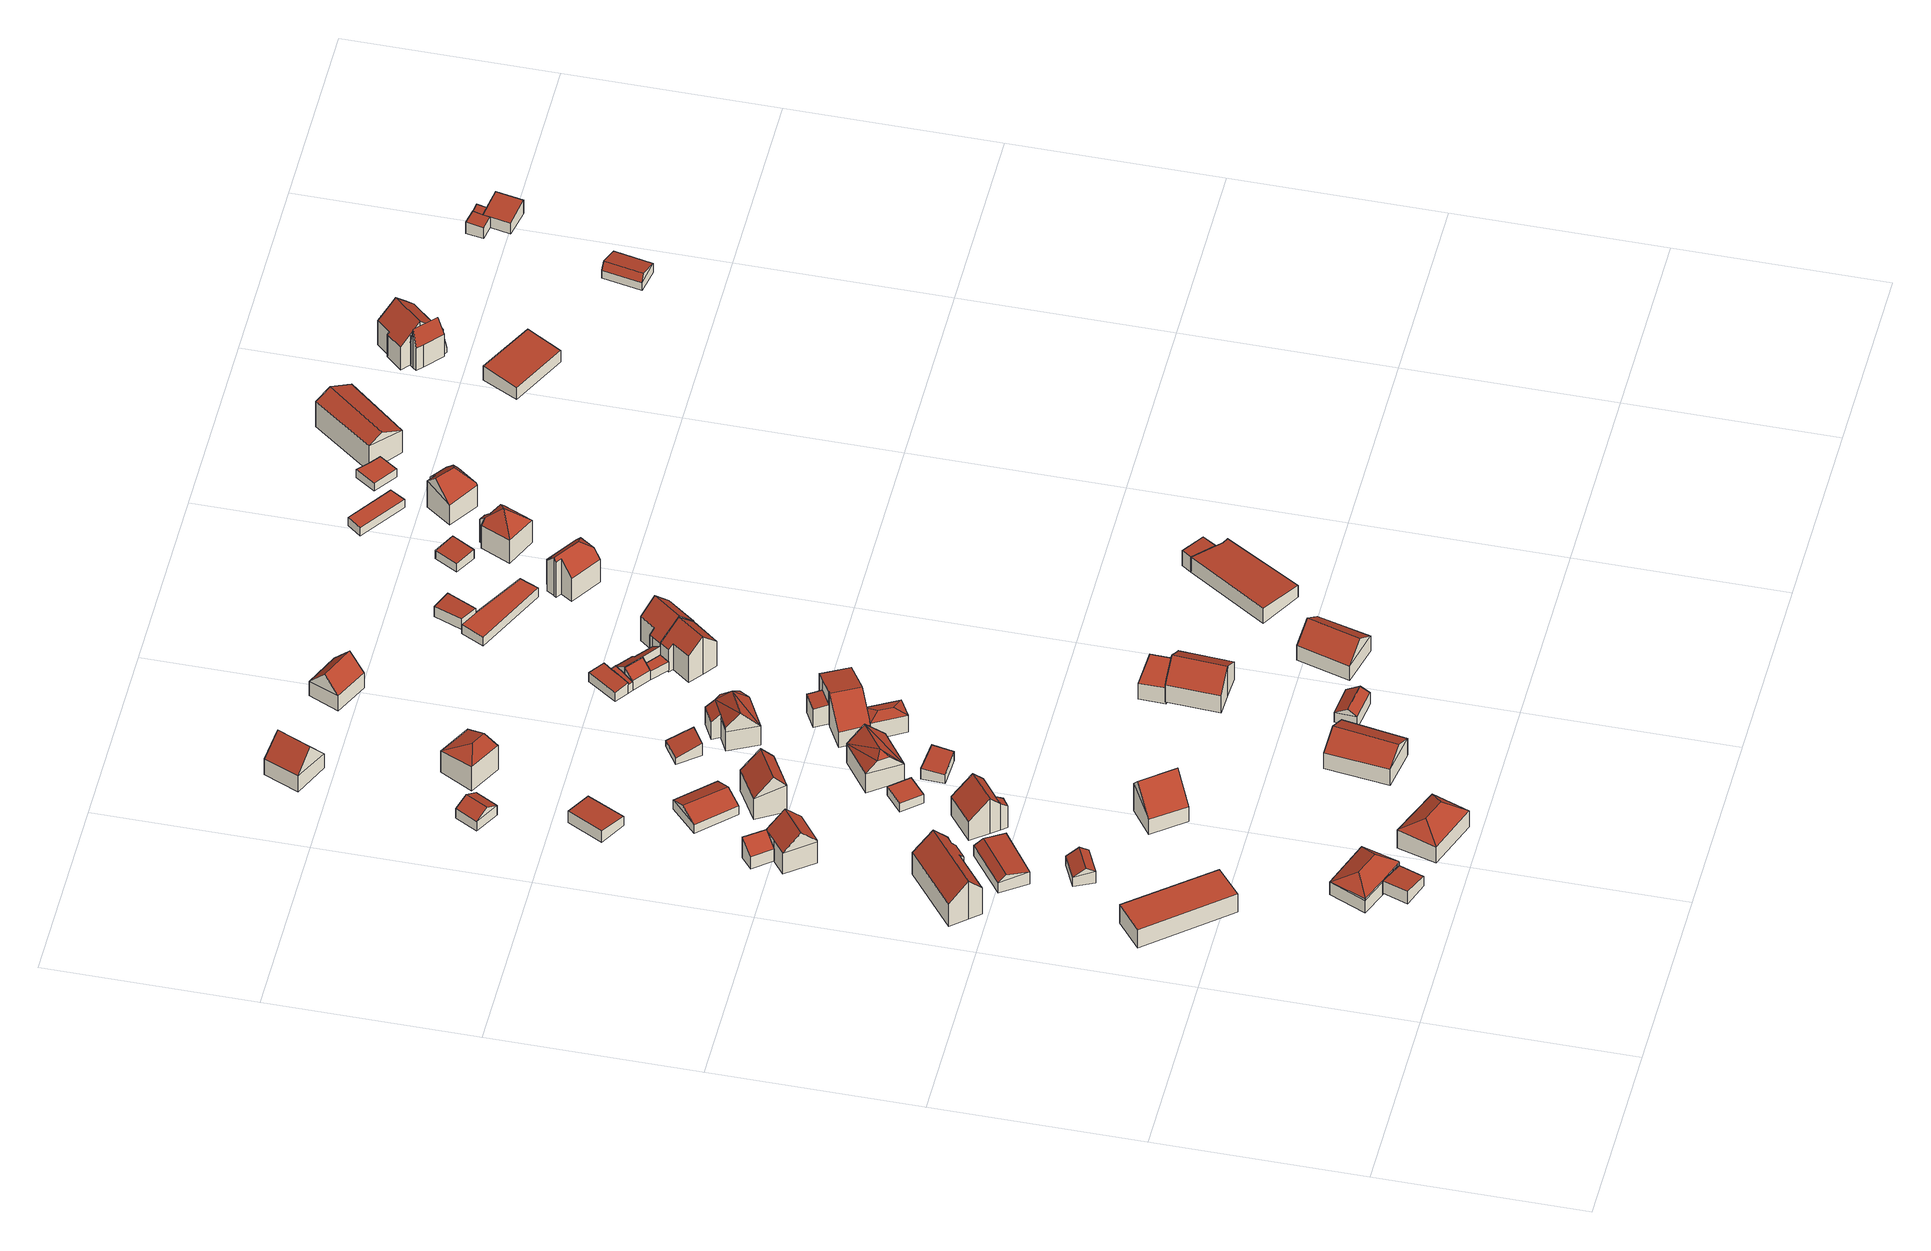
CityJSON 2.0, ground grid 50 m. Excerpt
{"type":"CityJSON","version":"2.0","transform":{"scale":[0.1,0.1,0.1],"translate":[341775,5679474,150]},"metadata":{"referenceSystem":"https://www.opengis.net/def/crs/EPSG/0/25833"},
"CityObjects":{
"building1":{"type":"Building","attributes":{"Dachtyp_tdc":"tdcPolyFlatRoof","Gemeindeschluessel":14729160,"Dachneigung":0,"QualitaetDacherkennung":75,"Geometrietyp2DReferenz":"3000","function":"31001_9998","roofType":"1000","measuredHeight":5.65},"geometry":[{"type":"MultiSurface","lod":"2","boundaries":[[[0,1,2,3]],[[1,4,5,2]],[[4,6,7,5]],[[6,0,3,7]],[[6,4,1,0]],[[3,2,5,7]]],"semantics":{"surfaces":[{"type":"WallSurface"},{"type":"RoofSurface"},{"type":"GroundSurface"}],"values":[0,0,0,0,1,2]}}]},
"building2":{"type":"Building","attributes":{"Dachtyp_tdc":"tdcPolyFlatRoof","Gemeindeschluessel":14729160,"Dachneigung":7.91,"QualitaetDacherkennung":73,"Geometrietyp2DReferenz":"3000","function":"31001_9998","roofType":"2100","measuredHeight":3.81},"geometry":[{"type":"MultiSurface","lod":"2","boundaries":[[[8,9,10,11]],[[9,12,13,10]],[[12,14,15,13]],[[14,8,11,15]],[[14,12,9,8]],[[11,10,13,15]]],"semantics":{"surfaces":[{"type":"WallSurface"},{"type":"RoofSurface"},{"type":"GroundSurface"}],"values":[0,0,0,0,1,2]}}]},
"building3":{"type":"Building","attributes":{"Dachtyp_tdc":"tdcFreeFormRoof","Gemeindeschluessel":14729160,"Dachneigung":29.24,"QualitaetDacherkennung":66,"Geometrietyp2DReferenz":"3000","function":"31001_9998","roofType":"5000","measuredHeight":6.83},"geometry":[{"type":"MultiSurface","lod":"2","boundaries":[[[16,17,18,19]],[[17,20,21,18]],[[20,22,23,21]],[[22,24,25,23]],[[24,16,19,25]],[[26,27,28]],[[29,24,30]],[[29,30,26,28,12,31]],[[26,30,24,32,27]],[[20,28,27,32,22]],[[22,32,24]],[[24,29,31,16]],[[16,31,12,17]],[[17,12,28,20]],[[19,18,21,23,25]]],"semantics":{"surfaces":[{"type":"WallSurface"},{"type":"RoofSurface"},{"type":"GroundSurface"}],"values":[0,0,0,0,0,1,1,1,1,0,0,0,0,0,2]}}]},
"building4":{"type":"Building","attributes":{"Dachtyp_tdc":"tdcGableRoof","Gemeindeschluessel":14729160,"Dachneigung":43.59,"QualitaetDacherkennung":44,"Geometrietyp2DReferenz":"3000","function":"31001_9998","roofType":"3100","measuredHeight":11.51},"geometry":[{"type":"MultiSurface","lod":"2","boundaries":[[[33,34,35,36]],[[34,37,38,35]],[[37,39,40,38]],[[39,41,42,40]],[[41,43,44,42]],[[43,45,46,44]],[[45,47,48,46]],[[47,49,50,48]],[[49,51,52,50]],[[51,33,36,52]],[[47,45,43,41]],[[41,39,37,34,33,51,49,47]],[[36,35,38,40,42,44,46,48,50,52]]],"semantics":{"surfaces":[{"type":"WallSurface"},{"type":"RoofSurface"},{"type":"GroundSurface"}],"values":[0,0,0,0,0,0,0,0,0,0,1,1,2]}}]},
"building5":{"type":"Building","attributes":{"Dachtyp_tdc":"tdcGableRoof","Gemeindeschluessel":14729160,"Dachneigung":34.35,"QualitaetDacherkennung":83,"Geometrietyp2DReferenz":"3000","function":"31001_9998","roofType":"3100","measuredHeight":4.84},"geometry":[{"type":"MultiSurface","lod":"2","boundaries":[[[53,54,55,56]],[[54,57,58,55]],[[57,59,60,58]],[[59,53,56,60]],[[57,54,61]],[[53,59,62]],[[54,53,62,61]],[[59,57,61,62]],[[56,55,58,60]]],"semantics":{"surfaces":[{"type":"WallSurface"},{"type":"RoofSurface"},{"type":"GroundSurface"}],"values":[0,0,0,0,0,0,1,1,2]}}]},
"building6":{"type":"Building","attributes":{"Dachtyp_tdc":"tdcHipRoof","Gemeindeschluessel":14729160,"Dachneigung":32.71,"QualitaetDacherkennung":68,"Geometrietyp2DReferenz":"3000","function":"31001_9998","roofType":"3200","measuredHeight":8.09},"geometry":[{"type":"MultiSurface","lod":"2","boundaries":[[[63,64,65,66]],[[64,67,68,65]],[[67,69,70,68]],[[69,63,66,70]],[[67,64,71]],[[63,69,72]],[[64,63,72,71]],[[69,67,71,72]],[[66,65,68,70]]],"semantics":{"surfaces":[{"type":"WallSurface"},{"type":"RoofSurface"},{"type":"GroundSurface"}],"values":[0,0,0,0,1,1,1,1,2]}}]},
"building7":{"type":"Building","attributes":{"Dachtyp_tdc":"tdcHipAndGableRoof","Gemeindeschluessel":14729160,"Dachneigung":11.24,"QualitaetDacherkennung":71,"Geometrietyp2DReferenz":"3000","function":"31001_9998","roofType":"5000","measuredHeight":4.91},"geometry":[{"type":"MultiSurface","lod":"2","boundaries":[[[73,74,75,76]],[[74,77,78,75]],[[77,79,80,78]],[[79,73,76,80]],[[77,74,81]],[[73,79,82]],[[74,73,82,81]],[[79,77,81,82]],[[76,75,78,80]]],"semantics":{"surfaces":[{"type":"WallSurface"},{"type":"RoofSurface"},{"type":"GroundSurface"}],"values":[0,0,0,0,1,0,1,1,2]}}]},
"building8":{"type":"Building","attributes":{"Dachtyp_tdc":"tdcPolyFlatRoof","Gemeindeschluessel":14729160,"Dachneigung":32.23,"QualitaetDacherkennung":52,"Geometrietyp2DReferenz":"3000","function":"31001_9998","roofType":"2100","measuredHeight":6.31},"geometry":[{"type":"MultiSurface","lod":"2","boundaries":[[[83,84,85,86]],[[84,87,88,85]],[[87,89,90,88]],[[89,83,86,90]],[[89,87,84,83]],[[86,85,88,90]]],"semantics":{"surfaces":[{"type":"WallSurface"},{"type":"RoofSurface"},{"type":"GroundSurface"}],"values":[0,0,0,0,1,2]}}]},
"building9":{"type":"Building","attributes":{"Dachtyp_tdc":"tdcFreeFormRoof","Gemeindeschluessel":14729160,"Dachneigung":45,"QualitaetDacherkennung":77,"Geometrietyp2DReferenz":"3000","function":"31001_9998","roofType":"5000","measuredHeight":10.8},"geometry":[{"type":"MultiSurface","lod":"2","boundaries":[[[91,92,93,94]],[[92,95,96,93]],[[95,97,98,96]],[[97,99,100,98]],[[99,91,94,100]],[[95,92,101,102,97]],[[103,102,101,104]],[[91,104,101,92]],[[99,103,104,91]],[[97,102,103,99]],[[94,93,96,98,100]]],"semantics":{"surfaces":[{"type":"WallSurface"},{"type":"RoofSurface"},{"type":"GroundSurface"}],"values":[0,0,0,0,0,1,1,0,0,0,2]}}]},
"building10":{"type":"Building","attributes":{"Dachtyp_tdc":"tdcGableRoof","Gemeindeschluessel":14729160,"Dachneigung":46.06,"QualitaetDacherkennung":63,"Geometrietyp2DReferenz":"3000","function":"31001_9998","roofType":"3100","measuredHeight":10.91},"geometry":[{"type":"MultiSurface","lod":"2","boundaries":[[[105,106,107,108]],[[106,109,110,107]],[[109,111,112,110]],[[111,105,108,112]],[[109,106,113]],[[105,111,114]],[[106,105,114,113]],[[111,109,113,114]],[[108,107,110,112]]],"semantics":{"surfaces":[{"type":"WallSurface"},{"type":"RoofSurface"},{"type":"GroundSurface"}],"values":[0,0,0,0,0,0,1,1,2]}}]},
"building11":{"type":"Building","attributes":{"Gemeindeschluessel":14729160,"Geometrietyp2DReferenz":"3000","function":"31001_9998","roofType":"9999"},"children":["building11-1","building11-2"]},
"building11-1":{"type":"BuildingPart","attributes":{"Dachtyp_tdc":"tdcPolyFlatRoof","Dachneigung":37.2,"QualitaetDacherkennung":54,"Geometrietyp2DReferenz":"3000","roofType":"2100","measuredHeight":7.87},"parents":["building11"],"geometry":[{"type":"MultiSurface","lod":"2","boundaries":[[[115,116,117,118]],[[116,119,120,117]],[[119,121,122,120]],[[121,119,116,115]],[[118,117,120,122]],[[118,122,121,115]]],"semantics":{"surfaces":[{"type":"WallSurface"},{"type":"RoofSurface"},{"type":"GroundSurface"},{"type":"ClosureSurface"}],"values":[0,0,0,1,2,3]}}]},
"building11-2":{"type":"BuildingPart","attributes":{"Dachtyp_tdc":"tdcGableRoof","Dachneigung":42.35,"QualitaetDacherkennung":69,"Geometrietyp2DReferenz":"3000","roofType":"3100","measuredHeight":10.47},"parents":["building11"],"geometry":[{"type":"MultiSurface","lod":"2","boundaries":[[[123,124,122,121]],[[123,125,126,124]],[[125,127,128,126]],[[127,129,130,128]],[[129,131,132,130]],[[131,115,118,132]],[[129,127,125,123]],[[123,121,115,131,129]],[[122,124,126,128,130,132,118]],[[121,122,118,115]]],"semantics":{"surfaces":[{"type":"WallSurface"},{"type":"RoofSurface"},{"type":"GroundSurface"},{"type":"ClosureSurface"}],"values":[0,0,0,0,0,0,1,1,2,3]}}]},
"building12":{"type":"Building","attributes":{"Dachtyp_tdc":"tdcPolyFlatRoof","Gemeindeschluessel":14729160,"Dachneigung":5.42,"QualitaetDacherkennung":83,"Geometrietyp2DReferenz":"3000","function":"31001_9998","roofType":"2100","measuredHeight":3.47},"geometry":[{"type":"MultiSurface","lod":"2","boundaries":[[[133,134,135,136]],[[134,137,138,135]],[[137,139,140,138]],[[139,133,136,140]],[[139,137,134,133]],[[136,135,138,140]]],"semantics":{"surfaces":[{"type":"WallSurface"},{"type":"RoofSurface"},{"type":"GroundSurface"}],"values":[0,0,0,0,1,2]}}]},
"building13":{"type":"Building","attributes":{"Dachtyp_tdc":"tdcGableRoof","Gemeindeschluessel":14729160,"Dachneigung":23.43,"QualitaetDacherkennung":86,"Geometrietyp2DReferenz":"3000","function":"31001_9998","roofType":"3100","measuredHeight":4.62},"geometry":[{"type":"MultiSurface","lod":"2","boundaries":[[[141,142,143,144]],[[142,145,146,143]],[[145,147,148,146]],[[147,141,144,148]],[[145,142,149]],[[141,147,150]],[[142,141,150,149]],[[147,145,149,150]],[[144,143,146,148]]],"semantics":{"surfaces":[{"type":"WallSurface"},{"type":"RoofSurface"},{"type":"GroundSurface"}],"values":[0,0,0,0,0,0,1,1,2]}}]},
"building14":{"type":"Building","attributes":{"Dachtyp_tdc":"tdcGableRoof","Gemeindeschluessel":14729160,"Dachneigung":28.76,"QualitaetDacherkennung":79,"Geometrietyp2DReferenz":"3000","function":"31001_9998","roofType":"3100","measuredHeight":4.73},"geometry":[{"type":"MultiSurface","lod":"2","boundaries":[[[151,152,153,154]],[[152,155,156,153]],[[155,157,158,156]],[[157,151,154,158]],[[155,152,159]],[[151,157,160]],[[152,151,160,159]],[[157,155,159,160]],[[154,153,156,158]]],"semantics":{"surfaces":[{"type":"WallSurface"},{"type":"RoofSurface"},{"type":"GroundSurface"}],"values":[0,0,0,0,0,0,1,1,2]}}]},
"building15":{"type":"Building","attributes":{"Dachtyp_tdc":"tdcGableRoof","Gemeindeschluessel":14729160,"Dachneigung":27.56,"QualitaetDacherkennung":87,"Geometrietyp2DReferenz":"3000","function":"31001_9998","roofType":"3100","measuredHeight":7.69},"geometry":[{"type":"MultiSurface","lod":"2","boundaries":[[[161,162,163,164]],[[162,165,166,163]],[[165,167,168,166]],[[167,161,164,168]],[[165,162,169]],[[161,167,170]],[[162,161,170,169]],[[167,165,169,170]],[[164,163,166,168]]],"semantics":{"surfaces":[{"type":"WallSurface"},{"type":"RoofSurface"},{"type":"GroundSurface"}],"values":[0,0,0,0,0,0,1,1,2]}}]},
"building16":{"type":"Building","attributes":{"Dachtyp_tdc":"tdcGableRoof","Gemeindeschluessel":14729160,"Dachneigung":47.13,"QualitaetDacherkennung":60,"Geometrietyp2DReferenz":"3000","function":"31001_9998","roofType":"3100","measuredHeight":11.36},"geometry":[{"type":"MultiSurface","lod":"2","boundaries":[[[171,172,173,174]],[[172,175,176,173]],[[175,177,178,176]],[[177,171,174,178]],[[175,172,179]],[[171,177,180]],[[172,171,180,179]],[[177,175,179,180]],[[174,173,176,178]]],"semantics":{"surfaces":[{"type":"WallSurface"},{"type":"RoofSurface"},{"type":"GroundSurface"}],"values":[0,0,0,0,0,0,1,1,2]}}]},
"building17":{"type":"Building","attributes":{"Dachtyp_tdc":"tdcPolyFlatRoof","Gemeindeschluessel":14729160,"Dachneigung":0,"QualitaetDacherkennung":81,"Geometrietyp2DReferenz":"3000","function":"31001_9998","roofType":"1000","measuredHeight":2.69},"geometry":[{"type":"MultiSurface","lod":"2","boundaries":[[[181,182,183,184]],[[182,185,186,183]],[[185,187,188,186]],[[187,181,184,188]],[[187,185,182,181]],[[184,183,186,188]]],"semantics":{"surfaces":[{"type":"WallSurface"},{"type":"RoofSurface"},{"type":"GroundSurface"}],"values":[0,0,0,0,1,2]}}]},
"building18":{"type":"Building","attributes":{"Dachtyp_tdc":"tdcGableAndHippedGRoof","Gemeindeschluessel":14729160,"Dachneigung":44.24,"QualitaetDacherkennung":73,"Geometrietyp2DReferenz":"3000","function":"31001_9998","roofType":"9999","measuredHeight":10.07},"geometry":[{"type":"MultiSurface","lod":"2","boundaries":[[[189,190,191,192]],[[190,193,194,191]],[[193,195,196,194]],[[195,189,192,196]],[[193,190,197,198]],[[189,195,199]],[[198,197,200]],[[199,190,189]],[[200,190,199]],[[190,200,197]],[[195,200,199]],[[195,198,200]],[[198,195,193]],[[192,191,194,196]]],"semantics":{"surfaces":[{"type":"WallSurface"},{"type":"RoofSurface"},{"type":"GroundSurface"}],"values":[0,0,0,0,0,0,1,1,1,1,1,1,1,2]}}]},
"building19":{"type":"Building","attributes":{"Dachtyp_tdc":"tdcPolyFlatRoof","Gemeindeschluessel":14729160,"Dachneigung":7,"QualitaetDacherkennung":74,"Geometrietyp2DReferenz":"3000","function":"31001_9998","roofType":"2100","measuredHeight":3.31},"geometry":[{"type":"MultiSurface","lod":"2","boundaries":[[[201,202,203,204]],[[202,205,206,203]],[[205,207,208,206]],[[207,201,204,208]],[[207,205,202,201]],[[204,203,206,208]]],"semantics":{"surfaces":[{"type":"WallSurface"},{"type":"RoofSurface"},{"type":"GroundSurface"}],"values":[0,0,0,0,1,2]}}]},
"building20":{"type":"Building","attributes":{"Dachtyp_tdc":"tdcGableRoof","Gemeindeschluessel":14729160,"Dachneigung":50.59,"QualitaetDacherkennung":90,"Geometrietyp2DReferenz":"3000","function":"31001_9998","roofType":"3100","measuredHeight":10.45},"geometry":[{"type":"MultiSurface","lod":"2","boundaries":[[[209,210,211,212]],[[210,213,214,211]],[[213,215,216,214]],[[215,209,212,216]],[[213,210,217]],[[209,215,218]],[[210,209,218,217]],[[215,213,217,218]],[[212,211,214,216]]],"semantics":{"surfaces":[{"type":"WallSurface"},{"type":"RoofSurface"},{"type":"GroundSurface"}],"values":[0,0,0,0,0,0,1,1,2]}}]},
"building21":{"type":"Building","attributes":{"Dachtyp_tdc":"tdcHipAndGableRoof","Gemeindeschluessel":14729160,"Dachneigung":21.14,"QualitaetDacherkennung":54,"Geometrietyp2DReferenz":"3000","function":"31001_9998","roofType":"5000","measuredHeight":8.24},"geometry":[{"type":"MultiSurface","lod":"2","boundaries":[[[219,220,221,222]],[[220,223,224,221]],[[223,225,226,224]],[[225,219,222,226]],[[223,220,227]],[[219,225,228]],[[220,219,228,227]],[[225,223,227,228]],[[222,221,224,226]]],"semantics":{"surfaces":[{"type":"WallSurface"},{"type":"RoofSurface"},{"type":"GroundSurface"}],"values":[0,0,0,0,1,0,1,1,2]}}]},
"building22":{"type":"Building","attributes":{"Dachtyp_tdc":"tdcGableRoof","Gemeindeschluessel":14729160,"Dachneigung":31.63,"QualitaetDacherkennung":82,"Geometrietyp2DReferenz":"3000","function":"31001_9998","roofType":"3100","measuredHeight":4.93},"geometry":[{"type":"MultiSurface","lod":"2","boundaries":[[[229,230,231,232]],[[230,233,234,231]],[[233,235,236,234]],[[235,229,232,236]],[[233,230,237]],[[229,235,238]],[[230,229,238,237]],[[235,233,237,238]],[[232,231,234,236]]],"semantics":{"surfaces":[{"type":"WallSurface"},{"type":"RoofSurface"},{"type":"GroundSurface"}],"values":[0,0,0,0,0,0,1,1,2]}}]},
"building23":{"type":"Building","attributes":{"Dachtyp_tdc":"tdcPolyFlatRoof","Gemeindeschluessel":14729160,"Dachneigung":15.52,"QualitaetDacherkennung":41,"Geometrietyp2DReferenz":"3000","function":"31001_9998","roofType":"2100","measuredHeight":3.58},"geometry":[{"type":"MultiSurface","lod":"2","boundaries":[[[239,240,241,242]],[[240,243,244,241]],[[243,245,246,244]],[[245,239,242,246]],[[245,243,240,239]],[[242,241,244,246]]],"semantics":{"surfaces":[{"type":"WallSurface"},{"type":"RoofSurface"},{"type":"GroundSurface"}],"values":[0,0,0,0,1,2]}}]},
"building24":{"type":"Building","attributes":{"Gemeindeschluessel":14729160,"Geometrietyp2DReferenz":"3000","function":"31001_9998","roofType":"9999"},"children":["building24-1","building24-2"]},
"building24-1":{"type":"BuildingPart","attributes":{"Dachtyp_tdc":"tdcGableAndHippedGRoof","Dachneigung":47.85,"QualitaetDacherkennung":77,"Geometrietyp2DReferenz":"3000","roofType":"9999","measuredHeight":10.7},"parents":["building24"],"geometry":[{"type":"MultiSurface","lod":"2","boundaries":[[[247,248,249,250]],[[248,251,252,249]],[[251,253,254,252]],[[253,255,256,254]],[[257,258,259]],[[258,260,259]],[[260,261,259]],[[261,260,262,263]],[[248,257,259]],[[259,251,248]],[[251,259,261]],[[251,261,263,253]],[[253,263,262,255]],[[247,260,258,257,248]],[[256,250,249,252,254]],[[250,256,255,247]],[[255,262,260,247]]],"semantics":{"surfaces":[{"type":"WallSurface"},{"type":"RoofSurface"},{"type":"GroundSurface"},{"type":"ClosureSurface"}],"values":[0,0,0,0,1,1,1,1,1,1,1,0,0,0,2,3,3]}}]},
"building24-2":{"type":"BuildingPart","attributes":{"Dachtyp_tdc":"tdcPolyFlatRoof","Dachneigung":38.96,"QualitaetDacherkennung":30,"Geometrietyp2DReferenz":"3000","roofType":"2100","measuredHeight":7.06},"parents":["building24"],"geometry":[{"type":"MultiSurface","lod":"2","boundaries":[[[262,264,265,256,255]],[[264,266,267,265]],[[266,260,247,250,267]],[[260,266,264,262]],[[256,265,267,250]],[[255,256,250,247]],[[255,247,260,262]]],"semantics":{"surfaces":[{"type":"WallSurface"},{"type":"RoofSurface"},{"type":"GroundSurface"},{"type":"ClosureSurface"}],"values":[0,0,0,1,2,3,3]}}]},
"building25":{"type":"Building","attributes":{"Gemeindeschluessel":14729160,"Geometrietyp2DReferenz":"3000","function":"31001_9998","roofType":"9999"},"children":["building25-1","building25-2","building25-3"]},
"building25-1":{"type":"BuildingPart","attributes":{"Dachtyp_tdc":"tdcFreeFormRoof","Dachneigung":16.45,"QualitaetDacherkennung":15,"Geometrietyp2DReferenz":"3000","roofType":"5000","measuredHeight":5.96},"parents":["building25"],"geometry":[{"type":"MultiSurface","lod":"2","boundaries":[[[268,269,270,271]],[[269,272,273,270]],[[272,274,275,276,273]],[[277,278,274,272]],[[277,272,269]],[[278,277,269,268]],[[278,268,279,274]],[[271,270,273,276]],[[279,275,274]],[[271,276,275,279,268]]],"semantics":{"surfaces":[{"type":"WallSurface"},{"type":"RoofSurface"},{"type":"GroundSurface"},{"type":"ClosureSurface"}],"values":[0,0,0,1,1,1,1,2,0,3]}}]},
"building25-2":{"type":"BuildingPart","attributes":{"Dachtyp_tdc":"tdcPolyFlatRoof","Dachneigung":3.75,"QualitaetDacherkennung":71,"Geometrietyp2DReferenz":"3000","roofType":"2100","measuredHeight":5.76},"parents":["building25"],"geometry":[{"type":"MultiSurface","lod":"2","boundaries":[[[280,281,282,283]],[[284,285,286,287]],[[285,280,283,286]],[[285,284,281,280]],[[283,282,287,286]],[[287,282,281,284]]],"semantics":{"surfaces":[{"type":"WallSurface"},{"type":"RoofSurface"},{"type":"GroundSurface"},{"type":"ClosureSurface"}],"values":[0,0,0,1,2,3]}}]},
"building25-3":{"type":"BuildingPart","attributes":{"Dachtyp_tdc":"tdcGableRoof","Dachneigung":38.71,"QualitaetDacherkennung":21,"Geometrietyp2DReferenz":"3000","roofType":"3100","measuredHeight":10.09},"parents":["building25"],"geometry":[{"type":"MultiSurface","lod":"2","boundaries":[[[288,289,290,291]],[[289,292,293,290]],[[292,294,284,287,293]],[[295,282,281]],[[295,296,297,282]],[[296,298,299,297]],[[298,300,301,299]],[[300,302,268,271,301]],[[275,288,291,276]],[[300,298,296,295,294,292,289]],[[289,288,275,279,302,300]],[[291,290,293,287,282,297,299,301,271,276]],[[295,281,284,294]],[[281,282,287,284]],[[279,268,302]],[[275,276,271,268,279]]],"semantics":{"surfaces":[{"type":"WallSurface"},{"type":"RoofSurface"},{"type":"GroundSurface"},{"type":"ClosureSurface"}],"values":[0,0,0,0,0,0,0,0,0,1,1,2,0,3,0,3]}}]},
"building26":{"type":"Building","attributes":{"Dachtyp_tdc":"tdcGableRoof","Gemeindeschluessel":14729160,"Dachneigung":33.43,"QualitaetDacherkennung":87,"Geometrietyp2DReferenz":"3000","function":"31001_9998","roofType":"3100","measuredHeight":8.92},"geometry":[{"type":"MultiSurface","lod":"2","boundaries":[[[303,304,305,306]],[[304,307,308,305]],[[307,309,310,308]],[[309,311,312,310]],[[311,313,314,312]],[[313,315,316,314]],[[315,317,318,316]],[[317,303,306,318]],[[313,311,309,307,304]],[[304,303,317,315,313]],[[306,305,308,310,312,314,316,318]]],"semantics":{"surfaces":[{"type":"WallSurface"},{"type":"RoofSurface"},{"type":"GroundSurface"}],"values":[0,0,0,0,0,0,0,0,1,1,2]}}]},
"building27":{"type":"Building","attributes":{"Dachtyp_tdc":"tdcPolyFlatRoof","Gemeindeschluessel":14729160,"Dachneigung":0,"QualitaetDacherkennung":86,"Geometrietyp2DReferenz":"3000","function":"31001_9998","roofType":"1000","measuredHeight":4.79},"geometry":[{"type":"MultiSurface","lod":"2","boundaries":[[[319,320,321,322]],[[320,323,324,321]],[[323,325,326,324]],[[325,319,322,326]],[[325,323,320,319]],[[322,321,324,326]]],"semantics":{"surfaces":[{"type":"WallSurface"},{"type":"RoofSurface"},{"type":"GroundSurface"}],"values":[0,0,0,0,1,2]}}]},
"building28":{"type":"Building","attributes":{"Dachtyp_tdc":"tdcGableRoof","Gemeindeschluessel":14729160,"Dachneigung":36.66,"QualitaetDacherkennung":68,"Geometrietyp2DReferenz":"3000","function":"31001_9998","roofType":"3100","measuredHeight":8.23},"geometry":[{"type":"MultiSurface","lod":"2","boundaries":[[[327,328,329,330]],[[328,331,332,329]],[[331,333,334,332]],[[333,327,330,334]],[[331,328,335]],[[327,333,336]],[[328,327,336,335]],[[333,331,335,336]],[[330,329,332,334]]],"semantics":{"surfaces":[{"type":"WallSurface"},{"type":"RoofSurface"},{"type":"GroundSurface"}],"values":[0,0,0,0,0,0,1,1,2]}}]},
"building29":{"type":"Building","attributes":{"Dachtyp_tdc":"tdcGableRoof","Gemeindeschluessel":14729160,"Dachneigung":48.11,"QualitaetDacherkennung":83,"Geometrietyp2DReferenz":"3000","function":"31001_9998","roofType":"3100","measuredHeight":8.91},"geometry":[{"type":"MultiSurface","lod":"2","boundaries":[[[337,338,339,340]],[[338,341,342,339]],[[341,343,344,342]],[[343,337,340,344]],[[341,338,345]],[[337,343,346]],[[338,337,346,345]],[[343,341,345,346]],[[340,339,342,344]]],"semantics":{"surfaces":[{"type":"WallSurface"},{"type":"RoofSurface"},{"type":"GroundSurface"}],"values":[0,0,0,0,0,0,1,1,2]}}]},
"building30":{"type":"Building","attributes":{"Gemeindeschluessel":14729160,"Geometrietyp2DReferenz":"3000","function":"31001_9998","roofType":"9999"},"children":["building30-1","building30-2"]},
"building30-1":{"type":"BuildingPart","attributes":{"Dachtyp_tdc":"tdcPolyFlatRoof","Dachneigung":6.59,"QualitaetDacherkennung":62,"Geometrietyp2DReferenz":"3000","roofType":"2100","measuredHeight":3.31},"parents":["building30"],"geometry":[{"type":"MultiSurface","lod":"2","boundaries":[[[347,348,349,350,351]],[[348,352,353,349]],[[352,354,355,353]],[[354,356,357,355]],[[354,352,348,347,358,356]],[[357,350,349,353,355]],[[351,358,347]],[[350,357,356,358,351]]],"semantics":{"surfaces":[{"type":"WallSurface"},{"type":"RoofSurface"},{"type":"GroundSurface"},{"type":"ClosureSurface"}],"values":[0,0,0,0,1,2,0,3]}}]},
"building30-2":{"type":"BuildingPart","attributes":{"Dachtyp_tdc":"tdcPolyFlatRoof","Dachneigung":6.08,"QualitaetDacherkennung":68,"Geometrietyp2DReferenz":"3000","roofType":"2100","measuredHeight":3.18},"parents":["building30"],"geometry":[{"type":"MultiSurface","lod":"2","boundaries":[[[359,360,361,362]],[[360,351,350,361]],[[363,364,365,357,356]],[[364,359,362,365]],[[364,363,358,351,360,359]],[[362,361,350,357,365]],[[363,356,358]],[[356,357,350,351,358]]],"semantics":{"surfaces":[{"type":"WallSurface"},{"type":"RoofSurface"},{"type":"GroundSurface"},{"type":"ClosureSurface"}],"values":[0,0,0,0,1,2,0,3]}}]},
"building31":{"type":"Building","attributes":{"Dachtyp_tdc":"tdcPolyFlatRoof","Gemeindeschluessel":14729160,"Dachneigung":36.84,"QualitaetDacherkennung":67,"Geometrietyp2DReferenz":"3000","function":"31001_9998","roofType":"2100","measuredHeight":4.98},"geometry":[{"type":"MultiSurface","lod":"2","boundaries":[[[366,367,368,369]],[[367,370,355,368]],[[370,371,353,355]],[[371,366,369,353]],[[371,370,367,366]],[[369,368,355,353]]],"semantics":{"surfaces":[{"type":"WallSurface"},{"type":"RoofSurface"},{"type":"GroundSurface"}],"values":[0,0,0,0,1,2]}}]},
"building32":{"type":"Building","attributes":{"Dachtyp_tdc":"tdcPolyFlatRoof","Gemeindeschluessel":14729160,"Dachneigung":0,"QualitaetDacherkennung":63,"Geometrietyp2DReferenz":"3000","function":"31001_9998","roofType":"1000","measuredHeight":2.63},"geometry":[{"type":"MultiSurface","lod":"2","boundaries":[[[372,373,369,368]],[[373,374,375,369]],[[374,376,377,375]],[[376,372,368,377]],[[376,374,373,372]],[[368,369,375,377]]],"semantics":{"surfaces":[{"type":"WallSurface"},{"type":"RoofSurface"},{"type":"GroundSurface"}],"values":[0,0,0,0,1,2]}}]},
"building33":{"type":"Building","attributes":{"Dachtyp_tdc":"tdcPolyFlatRoof","Gemeindeschluessel":14729160,"Dachneigung":34.77,"QualitaetDacherkennung":41,"Geometrietyp2DReferenz":"3000","function":"31001_9998","roofType":"2100","measuredHeight":5},"geometry":[{"type":"MultiSurface","lod":"2","boundaries":[[[378,379,380,381]],[[379,382,383,380]],[[382,384,385,383]],[[384,386,387,385]],[[386,388,389,387]],[[388,390,391,389]],[[390,392,393,391]],[[392,378,381,393]],[[392,390,388,386,384,382,379,378]],[[381,380,383,385,387,389,391,393]]],"semantics":{"surfaces":[{"type":"WallSurface"},{"type":"RoofSurface"},{"type":"GroundSurface"}],"values":[0,0,0,0,0,0,0,0,1,2]}}]},
"building34":{"type":"Building","attributes":{"Dachtyp_tdc":"tdcGableRoof","Gemeindeschluessel":14729160,"Dachneigung":42.7,"QualitaetDacherkennung":77,"Geometrietyp2DReferenz":"3000","function":"31001_9998","roofType":"3100","measuredHeight":11.5},"geometry":[{"type":"MultiSurface","lod":"2","boundaries":[[[394,395,396,397]],[[395,398,399,396]],[[398,400,401,399]],[[400,402,403,401]],[[402,404,405,403]],[[404,406,407,405]],[[406,408,409,407]],[[408,410,411,409]],[[410,394,397,411]],[[406,404,402,400,398,395,394]],[[394,410,408,406]],[[397,396,399,401,403,405,407,409,411]]],"semantics":{"surfaces":[{"type":"WallSurface"},{"type":"RoofSurface"},{"type":"GroundSurface"}],"values":[0,0,0,0,0,0,0,0,0,1,1,2]}}]},
"building35":{"type":"Building","attributes":{"Dachtyp_tdc":"tdcGableRoof","Gemeindeschluessel":14729160,"Dachneigung":44.26,"QualitaetDacherkennung":69,"Geometrietyp2DReferenz":"3000","function":"31001_9998","roofType":"3100","measuredHeight":11.33},"geometry":[{"type":"MultiSurface","lod":"2","boundaries":[[[412,413,414,415]],[[413,416,417,414]],[[416,418,419,417]],[[418,420,421,419]],[[420,422,423,421]],[[422,424,425,423]],[[424,426,427,425]],[[426,428,429,427]],[[428,430,431,429]],[[430,412,415,431]],[[426,424,422,420,418,416,413,412]],[[412,430,428,426]],[[415,414,417,419,421,423,425,427,429,431]]],"semantics":{"surfaces":[{"type":"WallSurface"},{"type":"RoofSurface"},{"type":"GroundSurface"}],"values":[0,0,0,0,0,0,0,0,0,0,1,1,2]}}]},
"building36":{"type":"Building","attributes":{"Gemeindeschluessel":14729160,"Geometrietyp2DReferenz":"3000","function":"31001_9998","roofType":"9999"},"children":["building36-1","building36-2"]},
"building36-1":{"type":"BuildingPart","attributes":{"Dachtyp_tdc":"tdcPolyFlatRoof","Dachneigung":5.64,"QualitaetDacherkennung":64,"Geometrietyp2DReferenz":"3000","roofType":"2100","measuredHeight":4.6},"parents":["building36"],"geometry":[{"type":"MultiSurface","lod":"2","boundaries":[[[432,433,434,435]],[[432,436,437,433]],[[436,438,439,440,437]],[[436,432,435,438]],[[440,434,433,437]],[[439,438,435]],[[435,434,440,439]]],"semantics":{"surfaces":[{"type":"WallSurface"},{"type":"RoofSurface"},{"type":"GroundSurface"},{"type":"ClosureSurface"}],"values":[0,0,0,1,2,0,3]}}]},
"building36-2":{"type":"BuildingPart","attributes":{"Dachtyp_tdc":"tdcPolyFlatRoof","Dachneigung":5.29,"QualitaetDacherkennung":69,"Geometrietyp2DReferenz":"3000","roofType":"2100","measuredHeight":4.59},"parents":["building36"],"geometry":[{"type":"MultiSurface","lod":"2","boundaries":[[[439,441,442,440]],[[441,443,444,442]],[[443,445,446,444]],[[445,447,448,446]],[[447,435,434,448]],[[447,445,443,441,439,435]],[[434,440,442,444,446,448]],[[439,440,434,435]]],"semantics":{"surfaces":[{"type":"WallSurface"},{"type":"RoofSurface"},{"type":"GroundSurface"},{"type":"ClosureSurface"}],"values":[0,0,0,0,0,1,2,3]}}]},
"building37":{"type":"Building","attributes":{"Dachtyp_tdc":"tdcPolyFlatRoof","Gemeindeschluessel":14729160,"Dachneigung":3.71,"QualitaetDacherkennung":86,"Geometrietyp2DReferenz":"3000","function":"31001_9998","roofType":"2100","measuredHeight":3.1},"geometry":[{"type":"MultiSurface","lod":"2","boundaries":[[[449,450,451,452]],[[450,453,454,451]],[[453,455,456,454]],[[455,449,452,456]],[[455,453,450,449]],[[452,451,454,456]]],"semantics":{"surfaces":[{"type":"WallSurface"},{"type":"RoofSurface"},{"type":"GroundSurface"}],"values":[0,0,0,0,1,2]}}]},
"building38":{"type":"Building","attributes":{"Dachtyp_tdc":"tdcPolyFlatRoof","Gemeindeschluessel":14729160,"Dachneigung":0,"QualitaetDacherkennung":28,"Geometrietyp2DReferenz":"3000","function":"31001_9998","roofType":"1000","measuredHeight":2.69},"geometry":[{"type":"MultiSurface","lod":"2","boundaries":[[[457,458,459,460]],[[458,461,462,459]],[[461,463,464,462]],[[463,465,466,464]],[[465,457,460,466]],[[465,463,461,458,457]],[[460,459,462,464,466]]],"semantics":{"surfaces":[{"type":"WallSurface"},{"type":"RoofSurface"},{"type":"GroundSurface"}],"values":[0,0,0,0,0,1,2]}}]},
"building39":{"type":"Building","attributes":{"Dachtyp_tdc":"tdcGableAndHippedGRoof","Gemeindeschluessel":14729160,"Dachneigung":49.38,"QualitaetDacherkennung":76,"Geometrietyp2DReferenz":"3000","function":"31001_9998","roofType":"9999","measuredHeight":11.62},"geometry":[{"type":"MultiSurface","lod":"2","boundaries":[[[467,468,469,470]],[[468,471,472,469]],[[471,473,474,472]],[[473,475,476,474]],[[475,477,478,476]],[[477,479,480,478]],[[479,481,482,480]],[[481,483,484,482]],[[483,485,486,484]],[[485,487,488,486]],[[487,489,490,488]],[[489,467,470,490]],[[485,483,491]],[[483,481,479,477,475,473,491]],[[473,471,468,467,489,487,485,491]],[[470,469,472,474,476,478,480,482,484,486,488,490]]],"semantics":{"surfaces":[{"type":"WallSurface"},{"type":"RoofSurface"},{"type":"GroundSurface"}],"values":[0,0,0,0,0,0,0,0,0,0,0,0,1,1,1,2]}}]},
"building40":{"type":"Building","attributes":{"Dachtyp_tdc":"tdcPolyFlatRoof","Gemeindeschluessel":14729160,"Dachneigung":4.03,"QualitaetDacherkennung":75,"Geometrietyp2DReferenz":"3000","function":"31001_9998","roofType":"2100","measuredHeight":2.74},"geometry":[{"type":"MultiSurface","lod":"2","boundaries":[[[492,493,494,495]],[[493,496,497,494]],[[496,498,499,497]],[[498,492,495,499]],[[498,496,493,492]],[[495,494,497,499]]],"semantics":{"surfaces":[{"type":"WallSurface"},{"type":"RoofSurface"},{"type":"GroundSurface"}],"values":[0,0,0,0,1,2]}}]},
"building41":{"type":"Building","attributes":{"Dachtyp_tdc":"tdcFreeFormRoof","Gemeindeschluessel":14729160,"Dachneigung":44.65,"QualitaetDacherkennung":67,"Geometrietyp2DReferenz":"3000","function":"31001_9998","roofType":"5000","measuredHeight":10.92},"geometry":[{"type":"MultiSurface","lod":"2","boundaries":[[[500,501,502,503]],[[501,504,505,502]],[[504,506,507,505]],[[506,508,509,507]],[[508,510,511,509]],[[510,512,513,511]],[[512,514,515,513]],[[514,500,503,515]],[[516,512,510,508]],[[501,500,514,512,516,517]],[[506,504,517,516]],[[506,516,508]],[[504,501,517]],[[503,502,505,507,509,511,513,515]]],"semantics":{"surfaces":[{"type":"WallSurface"},{"type":"RoofSurface"},{"type":"GroundSurface"}],"values":[0,0,0,0,0,0,0,0,1,1,1,1,0,2]}}]},
"building42":{"type":"Building","attributes":{"Dachtyp_tdc":"tdcPolyFlatRoof","Gemeindeschluessel":14729160,"Dachneigung":0,"QualitaetDacherkennung":79,"Geometrietyp2DReferenz":"3000","function":"31001_9998","roofType":"1000","measuredHeight":2.5},"geometry":[{"type":"MultiSurface","lod":"2","boundaries":[[[518,519,520,521]],[[519,522,523,520]],[[522,524,525,523]],[[524,518,521,525]],[[524,522,519,518]],[[521,520,523,525]]],"semantics":{"surfaces":[{"type":"WallSurface"},{"type":"RoofSurface"},{"type":"GroundSurface"}],"values":[0,0,0,0,1,2]}}]},
"building43":{"type":"Building","attributes":{"Dachtyp_tdc":"tdcFreeFormRoof","Gemeindeschluessel":14729160,"Dachneigung":46.3,"QualitaetDacherkennung":61,"Geometrietyp2DReferenz":"3000","function":"31001_9998","roofType":"5000","measuredHeight":10.91},"geometry":[{"type":"MultiSurface","lod":"2","boundaries":[[[526,527,528,529]],[[527,530,531,528]],[[530,532,533,531]],[[532,534,535,533]],[[534,536,537,535]],[[536,538,539,537]],[[538,540,541,539]],[[540,526,529,541]],[[542,536,543,544]],[[544,543,534,532,530,527,526,545]],[[538,542,544,545,540]],[[526,540,545]],[[538,536,542]],[[536,534,543]],[[529,528,531,533,535,537,539,541]]],"semantics":{"surfaces":[{"type":"WallSurface"},{"type":"RoofSurface"},{"type":"GroundSurface"}],"values":[0,0,0,0,0,0,0,0,1,1,1,0,0,0,2]}}]},
"building44":{"type":"Building","attributes":{"Dachtyp_tdc":"tdcPolyFlatRoof","Gemeindeschluessel":14729160,"Dachneigung":0,"QualitaetDacherkennung":79,"Geometrietyp2DReferenz":"3000","function":"31001_9998","roofType":"1000","measuredHeight":2.36},"geometry":[{"type":"MultiSurface","lod":"2","boundaries":[[[546,547,548,549]],[[547,550,551,548]],[[550,552,553,551]],[[552,554,555,553]],[[554,546,549,555]],[[554,552,550,547,546]],[[549,548,551,553,555]]],"semantics":{"surfaces":[{"type":"WallSurface"},{"type":"RoofSurface"},{"type":"GroundSurface"}],"values":[0,0,0,0,0,1,2]}}]},
"building45":{"type":"Building","attributes":{"Dachtyp_tdc":"tdcGableRoof","Gemeindeschluessel":14729160,"Dachneigung":26.8,"QualitaetDacherkennung":46,"Geometrietyp2DReferenz":"3000","function":"31001_9998","roofType":"3100","measuredHeight":9.7},"geometry":[{"type":"MultiSurface","lod":"2","boundaries":[[[556,557,558,559]],[[557,560,561,558]],[[560,562,563,561]],[[562,556,559,563]],[[560,557,564]],[[556,562,565]],[[557,556,565,564]],[[562,560,564,565]],[[559,558,561,563]]],"semantics":{"surfaces":[{"type":"WallSurface"},{"type":"RoofSurface"},{"type":"GroundSurface"}],"values":[0,0,0,0,0,0,1,1,2]}}]},
"building46":{"type":"Building","attributes":{"Dachtyp_tdc":"tdcPolyFlatRoof","Gemeindeschluessel":14729160,"Dachneigung":4.55,"QualitaetDacherkennung":78,"Geometrietyp2DReferenz":"3000","function":"31001_9998","roofType":"2100","measuredHeight":4.33},"geometry":[{"type":"MultiSurface","lod":"2","boundaries":[[[566,567,568,569]],[[567,570,571,568]],[[570,572,573,571]],[[572,566,569,573]],[[572,570,567,566]],[[569,568,571,573]]],"semantics":{"surfaces":[{"type":"WallSurface"},{"type":"RoofSurface"},{"type":"GroundSurface"}],"values":[0,0,0,0,1,2]}}]},
"building47":{"type":"Building","attributes":{"Gemeindeschluessel":14729160,"Geometrietyp2DReferenz":"3000","function":"31001_9998","roofType":"9999"},"children":["building47-1","building47-2"]},
"building47-1":{"type":"BuildingPart","attributes":{"Dachtyp_tdc":"tdcGableRoof","Dachneigung":43.56,"QualitaetDacherkennung":70,"Geometrietyp2DReferenz":"3000","roofType":"3100","measuredHeight":11.76},"parents":["building47"],"geometry":[{"type":"MultiSurface","lod":"2","boundaries":[[[574,575,576,577]],[[575,578,579,576]],[[578,580,581,579]],[[580,582,583,581]],[[582,584,585,583]],[[584,586,587,585]],[[586,588,589,587]],[[588,590,591,589]],[[590,592,593,594,591]],[[595,596,597,598,599]],[[596,574,577,597]],[[600,592,590,588,586,584,582]],[[582,580,578,575,574,596,595,600]],[[577,576,579,581,583,585,587,589,591,594,601,602,598,597]],[[603,604,593,592,600]],[[602,601,604,603]],[[604,601,594,593]],[[595,599,603,600]],[[602,603,599,598]]],"semantics":{"surfaces":[{"type":"WallSurface"},{"type":"RoofSurface"},{"type":"GroundSurface"},{"type":"ClosureSurface"}],"values":[0,0,0,0,0,0,0,0,0,0,0,1,1,2,0,3,3,0,3]}}]},
"building47-2":{"type":"BuildingPart","attributes":{"Dachtyp_tdc":"tdcFreeFormRoof","Dachneigung":78.11,"QualitaetDacherkennung":25,"Geometrietyp2DReferenz":"3000","roofType":"5000","measuredHeight":11.78},"parents":["building47"],"geometry":[{"type":"MultiSurface","lod":"2","boundaries":[[[593,605,606,594]],[[605,607,608,606]],[[607,609,610,608]],[[609,611,612,610]],[[611,613,614,612]],[[613,615,616,614]],[[615,599,598,616]],[[615,613,611,609,617]],[[609,607,605,593,604,617]],[[604,603,599,615,617]],[[594,606,608,610,612,614,616,598,602,601]],[[601,602,603,604]],[[602,598,599,603]],[[593,594,601,604]]],"semantics":{"surfaces":[{"type":"WallSurface"},{"type":"RoofSurface"},{"type":"GroundSurface"},{"type":"ClosureSurface"}],"values":[0,0,0,0,0,0,0,1,1,1,2,3,3,3]}}]},
"building48":{"type":"Building","attributes":{"Dachtyp_tdc":"tdcPolyFlatRoof","Gemeindeschluessel":14729160,"Dachneigung":2.96,"QualitaetDacherkennung":66,"Geometrietyp2DReferenz":"3000","function":"31001_9998","roofType":"2100","measuredHeight":5.46},"geometry":[{"type":"MultiSurface","lod":"2","boundaries":[[[618,619,620,621]],[[619,622,623,620]],[[622,624,625,623]],[[624,618,621,625]],[[624,622,619,618]],[[621,620,623,625]]],"semantics":{"surfaces":[{"type":"WallSurface"},{"type":"RoofSurface"},{"type":"GroundSurface"}],"values":[0,0,0,0,1,2]}}]},
"building49":{"type":"Building","attributes":{"Dachtyp_tdc":"tdcGableRoof","Gemeindeschluessel":14729160,"Dachneigung":14.79,"QualitaetDacherkennung":28,"Geometrietyp2DReferenz":"3000","function":"31001_9998","roofType":"3100","measuredHeight":4.11},"geometry":[{"type":"MultiSurface","lod":"2","boundaries":[[[626,627,628,629]],[[627,630,631,628]],[[630,632,633,631]],[[632,626,629,633]],[[630,627,634]],[[626,632,635]],[[627,626,635,634]],[[632,630,634,635]],[[629,628,631,633]]],"semantics":{"surfaces":[{"type":"WallSurface"},{"type":"RoofSurface"},{"type":"GroundSurface"}],"values":[0,0,0,0,0,0,1,1,2]}}]},
"building50":{"type":"Building","attributes":{"Gemeindeschluessel":14729160,"Geometrietyp2DReferenz":"3000","function":"31001_9998","roofType":"9999"},"children":["building50-1","building50-2","building50-3"]},
"building50-1":{"type":"BuildingPart","attributes":{"Dachtyp_tdc":"tdcPolyFlatRoof","Dachneigung":3.52,"QualitaetDacherkennung":58,"Geometrietyp2DReferenz":"3000","roofType":"2100","measuredHeight":3.41},"parents":["building50"],"geometry":[{"type":"MultiSurface","lod":"2","boundaries":[[[636,637,638,639]],[[637,640,641,642,638]],[[643,636,639,644]],[[643,645,646,647,640,637,636]],[[639,638,642,648,644]],[[645,649,646]],[[647,641,640]],[[646,649,648,642,641,647]],[[643,644,648,649,645]]],"semantics":{"surfaces":[{"type":"WallSurface"},{"type":"RoofSurface"},{"type":"GroundSurface"},{"type":"ClosureSurface"}],"values":[0,0,0,1,2,0,0,3,3]}}]},
"building50-2":{"type":"BuildingPart","attributes":{"Dachtyp_tdc":"tdcPolyFlatRoof","Dachneigung":3.05,"QualitaetDacherkennung":56,"Geometrietyp2DReferenz":"3000","roofType":"2100","measuredHeight":3.44},"parents":["building50"],"geometry":[{"type":"MultiSurface","lod":"2","boundaries":[[[641,650,651,642]],[[650,652,653,651]],[[646,654,652,650,641,647]],[[642,651,653,648]],[[646,649,654]],[[649,648,653,652,654]],[[642,648,649,646,647,641]]],"semantics":{"surfaces":[{"type":"WallSurface"},{"type":"RoofSurface"},{"type":"GroundSurface"},{"type":"ClosureSurface"}],"values":[0,0,1,2,0,3,3]}}]},
"building50-3":{"type":"BuildingPart","attributes":{"Dachtyp_tdc":"tdcPolyFlatRoof","Dachneigung":8.15,"QualitaetDacherkennung":85,"Geometrietyp2DReferenz":"3000","roofType":"2100","measuredHeight":4.17},"parents":["building50"],"geometry":[{"type":"MultiSurface","lod":"2","boundaries":[[[655,656,653,652]],[[655,657,658,656]],[[657,659,660,658]],[[659,643,644,660]],[[643,659,657,655,652,654,649,645]],[[648,653,656,658,660,644]],[[653,648,649,654,652]],[[648,644,643,645,649]]],"semantics":{"surfaces":[{"type":"WallSurface"},{"type":"RoofSurface"},{"type":"GroundSurface"},{"type":"ClosureSurface"}],"values":[0,0,0,0,1,2,3,3]}}]}
},
"vertices":[
[238,506,142],[172,450,142],[172,450,86],[238,506,86],[13,639,142],[13,639,86],[82,695,142],[82,695,86],
[302,60,155],[239,82,164],[239,82,126],[302,60,126],[260,143,164],[260,143,126],[324,120,155],[324,120,126],
[324,120,159],[260,143,159],[260,143,121],[324,120,121],[195,168,159],[195,168,121],[235,257,159],[235,257,121],[361,213,159],[361,213,121],[251,195,189],[233,254,162],[195,168,164],[325,122,166],[312,172,189],[324,120,164],[235,257,160],
[192,1089,134],[160,1064,135],[160,1064,68],[192,1089,68],[152,1074,148],[152,1074,68],[60,1000,148],[60,1000,68],[38,1025,183],[38,1025,68],[6,1063,135],[6,1063,68],[149,1178,134],[149,1178,68],[180,1137,183],[180,1137,68],[201,1110,147],[201,1110,68],[185,1098,147],[185,1098,68],
[268,807,109],[205,777,109],[205,777,74],[268,807,74],[183,824,101],[183,824,74],[246,854,101],[246,854,74],[196,796,122],[259,826,122],
[521,7,159],[394,53,158],[394,53,110],[521,7,110],[422,147,165],[422,147,110],[549,97,166],[549,97,110],[445,88,191],[503,66,191],
[137,981,95],[241,1060,93],[241,1060,63],[137,981,63],[288,998,100],[288,998,63],[180,920,101],[180,920,63],[249,1041,112],[147,966,112],
[77,1525,115],[108,1551,141],[108,1551,78],[77,1525,78],[144,1505,140],[144,1505,78],[113,1481,115],[113,1481,78],
[130,1387,139],[78,1454,139],[78,1454,76],[130,1387,76],[113,1481,139],[113,1481,76],[144,1505,139],[144,1505,76],[196,1438,139],[196,1438,76],[106,1418,184],[172,1469,184],[196,1438,145],[130,1387,144],
[425,617,132],[366,694,133],[366,694,87],[425,617,87],[433,743,170],[433,743,87],[495,667,168],[495,667,87],[415,730,196],[475,653,196],
[362,1039,134],[374,1024,120],[374,1024,55],[362,1039,55],[352,1008,120],[352,1008,55],[341,1022,134],[341,1022,55],
[325,1042,160],[325,1042,55],[293,1083,112],[293,1083,55],[363,1138,112],[363,1138,55],[395,1097,160],[395,1097,55],[411,1077,134],[411,1077,55],
[140,1826,115],[77,1861,122],[77,1861,87],[140,1826,87],[122,1947,122],[122,1947,87],[185,1916,115],[185,1916,87],
[237,1588,105],[158,1671,105],[158,1671,79],[237,1588,79],[222,1733,107],[222,1733,79],[302,1650,107],[302,1650,79],[191,1704,125],[271,1620,125],
[43,2135,124],[73,2189,124],[73,2189,96],[43,2135,96],[131,2156,126],[131,2156,96],[101,2102,126],[101,2102,96],[103,2172,143],[73,2118,143],
[734,343,165],[706,188,167],[706,188,116],[734,343,116],[605,204,164],[605,204,116],[625,359,163],[625,359,116],[658,196,193],[682,351,193],
[352,1536,160],[269,1487,160],[269,1487,78],[352,1536,78],[230,1553,141],[230,1553,78],[313,1602,141],[313,1602,78],[254,1513,192],[337,1561,192],
[385,1205,82],[346,1250,82],[346,1250,56],[385,1205,56],[392,1289,82],[392,1289,56],[431,1244,82],[431,1244,56],
[526,1324,110],[442,1262,110],[442,1262,57],[526,1324,57],[387,1336,115],[387,1336,57],[472,1398,115],[472,1398,57],[422,1290,144],[404,1313,144],[497,1363,158],[428,1313,158],
[540,1222,84],[536,1171,78],[536,1171,51],[540,1222,51],[460,1174,78],[460,1174,51],[462,1229,84],[462,1229,51],
[168,2578,168],[131,2498,170],[131,2498,127],[168,2578,127],[45,2537,176],[45,2537,127],[82,2622,175],[82,2622,127],[85,2519,231],[122,2601,231],
[235,2130,176],[156,2172,176],[156,2172,103],[235,2130,103],[200,2251,167],[200,2251,103],[280,2208,167],[280,2208,103],[219,2185,186],[256,2166,186],
[761,366,157],[837,357,157],[837,357,128],[761,366,128],[833,301,163],[833,301,128],[752,312,163],[752,312,128],[834,324,177],[756,334,177],
[399,1707,117],[358,1758,99],[358,1758,81],[399,1707,81],[410,1792,98],[410,1792,81],[446,1737,117],[446,1737,81],
[509,1703,137],[545,1634,137],[545,1634,79],[509,1703,79],[462,1590,137],[462,1590,79],[426,1660,137],[426,1660,79],[465,1680,137],[465,1680,79],[535,1654,161],[514,1693,161],[506,1664,186],[509,1703,149],[441,1630,186],[465,1680,149],[426,1660,149],
[455,1700,131],[455,1700,79],[499,1723,131],[499,1723,79],
[598,1387,107],[640,1313,107],[640,1313,55],[598,1387,55],[596,1288,107],[596,1288,55],[553,1362,107],[553,1362,102],[553,1362,55],[605,1322,115],[588,1353,115],[559,1366,107],
[609,1519,110],[626,1488,113],[626,1488,55],[609,1519,55],[583,1464,113],[565,1495,110],[565,1495,55],[583,1464,55],
[516,1426,101],[576,1460,156],[576,1460,55],[516,1426,55],[583,1463,154],[583,1463,55],[583,1464,154],[626,1488,145],[647,1500,141],[647,1500,55],[682,1435,141],[682,1435,55],[612,1395,156],[612,1395,55],[598,1387,142],
[872,616,153],[819,618,189],[819,618,99],[872,616,99],[762,620,151],[762,620,99],[769,748,151],[769,748,99],[780,748,158],[780,748,99],[826,746,189],[826,746,99],[875,743,156],[875,743,99],[879,743,153],[879,743,99],
[780,748,131],[781,812,131],[781,812,83],[780,748,83],[877,807,131],[877,807,83],[875,743,131],[875,743,83],
[1029,464,176],[994,336,176],[994,336,130],[1029,464,130],[894,361,173],[894,361,130],[931,488,174],[931,488,130],[945,348,213],[982,476,213],
[396,2468,174],[312,2507,175],[312,2507,128],[396,2468,128],[346,2580,171],[346,2580,128],[431,2543,170],[431,2543,128],[329,2542,217],[413,2504,217],
[585,1954,118],[596,1946,118],[596,1946,85],[585,1954,85],[585,1954,116],[578,1922,114],[578,1922,85],[561,1900,111],[561,1900,85],[550,1908,111],[550,1908,85],[578,1944,116],
[568,2001,112],[601,1974,116],[601,1974,85],[568,2001,85],[550,1908,116],[518,1930,112],[518,1930,85],
[618,1891,135],[601,1870,114],[601,1870,85],[618,1891,85],[561,1900,114],[578,1922,135],
[601,1870,111],[618,1891,111],[658,1860,111],[658,1860,85],[640,1837,111],[640,1837,85],
[618,1891,136],[578,1922,136],[578,1922,86],[618,1891,86],[596,1946,115],[596,1946,86],[599,1950,111],[599,1950,86],[639,1919,111],[639,1919,86],[634,1912,117],[634,1912,86],[674,1881,117],[674,1881,86],[658,1860,136],[658,1860,86],
[649,1763,195],[618,1787,159],[618,1787,80],[649,1763,80],[650,1829,159],[650,1829,80],[640,1837,147],[640,1837,80],[658,1860,147],[658,1860,80],[668,1852,159],[668,1852,80],[699,1828,195],[699,1828,80],[732,1802,155],[732,1802,80],[682,1738,155],[682,1738,80],
[700,1827,197],[668,1852,157],[668,1852,83],[700,1827,83],[658,1860,145],[658,1860,83],[674,1881,145],[674,1881,83],[680,1889,145],[680,1889,83],[691,1881,157],[691,1881,83],[720,1918,157],[720,1918,83],[751,1894,197],[751,1894,83],[783,1869,157],[783,1869,83],[732,1802,157],[732,1802,83],
[1186,804,155],[1186,804,109],[1171,781,109],[1171,781,155],[1245,770,149],[1245,770,109],[1224,737,149],[1224,737,148],[1224,737,109],
[1239,724,147],[1239,724,109],[1255,717,145],[1255,717,109],[1146,534,145],[1146,534,109],[1048,590,155],[1048,590,109],
[669,2372,139],[721,2353,135],[721,2353,108],[669,2372,108],[686,2282,136],[686,2282,108],[643,2304,139],[643,2304,108],
[614,2249,123],[643,2304,123],[643,2304,96],[614,2249,96],[686,2282,123],[686,2282,96],[812,2210,123],[812,2210,96],[792,2165,123],[792,2165,96],
[814,2119,201],[802,2127,200],[802,2127,93],[814,2119,93],[805,2132,208],[805,2132,93],[806,2133,209],[806,2133,93],[817,2151,186],[817,2151,93],[830,2143,186],[830,2143,93],[838,2156,169],[838,2156,93],[912,2108,169],[912,2108,93],[904,2095,186],[904,2095,93],[881,2060,186],[881,2060,93],[870,2043,162],[870,2043,93],[796,2091,162],[796,2091,93],[869,2091,209],
[845,2409,135],[895,2381,139],[895,2381,111],[845,2409,111],[863,2326,139],[863,2326,111],[814,2354,135],[814,2354,111],
[941,2319,173],[934,2306,186],[934,2306,104],[941,2319,104],[980,2285,172],[980,2285,104],[948,2214,172],[948,2214,104],[873,2248,174],[873,2248,104],[906,2319,174],[906,2319,104],[918,2314,186],[918,2314,104],[924,2327,173],[924,2327,104],[929,2274,213],[968,2290,185],
[1000,2544,145],[977,2508,145],[977,2508,120],[1000,2544,120],[868,2583,145],[868,2583,120],[895,2617,145],[895,2617,120],
[997,2462,193],[1016,2448,194],[1016,2448,113],[997,2462,113],[1027,2462,177],[1027,2462,113],[1064,2433,178],[1064,2433,113],[1054,2419,195],[1054,2419,113],[1069,2408,176],[1069,2408,113],[1023,2355,177],[1023,2355,113],[953,2401,173],[953,2401,113],[1026,2358,181],[1057,2417,195],[1023,2407,222],[980,2439,222],
[1017,2586,140],[1051,2634,140],[1051,2634,116],[1017,2586,116],[1078,2610,140],[1078,2610,116],[1103,2591,140],[1103,2591,116],[1072,2547,140],[1072,2547,116],
[1271,2694,180],[1152,2553,181],[1152,2553,113],[1271,2694,113],[1078,2610,192],[1078,2610,113],[1191,2756,190],[1191,2756,113],[1107,2588,210],[1223,2731,210],
[1600,2371,106],[1557,2287,98],[1557,2287,63],[1600,2371,63],[1421,2356,98],[1421,2356,63],[1464,2441,106],[1464,2441,63],
[1479,2660,142],[1482,2657,147],[1482,2657,74],[1479,2660,74],[1512,2689,147],[1512,2689,74],[1530,2672,171],[1530,2672,74],[1546,2657,192],[1546,2657,74],[1565,2640,168],[1565,2640,74],[1583,2624,145],[1583,2624,74],[1535,2571,145],[1535,2571,74],[1544,2563,134],[1544,2563,74],[1529,2546,134],[1529,2546,89],[1529,2546,74],[1464,2605,167],[1445,2622,142],[1445,2622,74],[1464,2605,74],[1464,2605,142],[1484,2587,192],[1521,2554,74],[1484,2587,74],[1484,2587,142],[1521,2554,142],
[1520,2536,89],[1520,2536,74],[1511,2543,141],[1511,2543,74],[1507,2538,142],[1507,2538,74],[1465,2575,141],[1465,2575,74],[1450,2589,142],[1450,2589,74],[1457,2597,192],[1457,2597,74],[1506,2553,192],
[1530,2672,130],[1545,2690,129],[1545,2690,75],[1530,2672,75],[1581,2657,129],[1581,2657,75],[1565,2640,130],[1565,2640,75],
[1940,2255,47],[1921,2161,47],[1921,2161,19],[1940,2255,19],[1861,2173,42],[1861,2173,19],[1880,2268,42],[1880,2268,19],[1871,2171,61],[1891,2266,61],
[1957,2551,38],[1964,2593,40],[1964,2593,6],[1957,2551,6],[2001,2586,40],[2001,2586,39],[2001,2586,6],[1993,2545,38],[1993,2545,6],[1994,2548,38],[1996,2562,39],[1998,2571,39],[1996,2562,6],[1996,2562,38],
[2024,2582,41],[2024,2582,6],[2019,2558,41],[2019,2558,6],[2012,2559,40],
[2065,2549,48],[2065,2549,6],[2052,2483,48],[2052,2483,6],[1984,2496,38],[1984,2496,6]
]}
